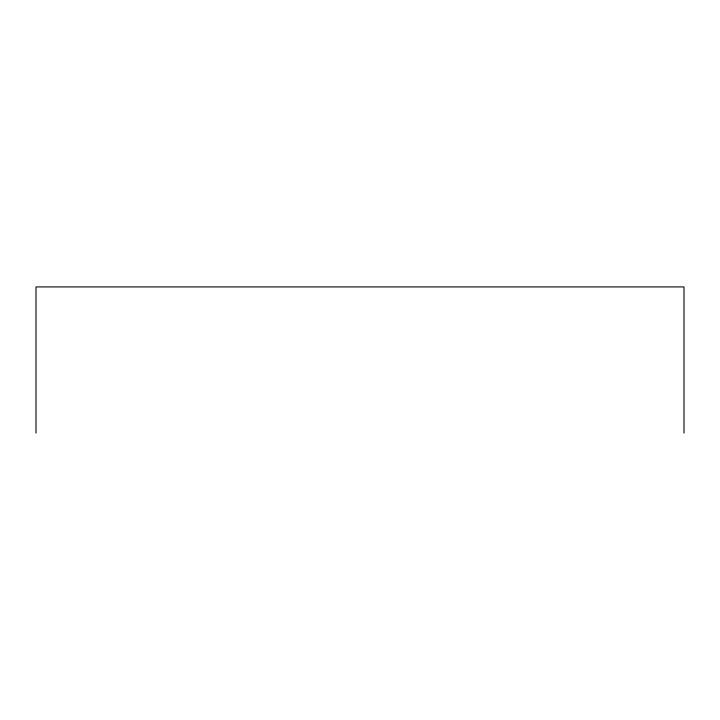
<?xml version="1.0" encoding="UTF-8"?>
<svg xmlns="http://www.w3.org/2000/svg" width="720" height="720" viewBox="0 0 720 720"><rect width="100%" height="100%" fill="white"/><g stroke="black" fill="none" stroke-linecap="round" stroke-linejoin="round"><path stroke-width="1.08" d="M684 433.08L684 286.92L36 286.92L36 433.08"/></g></svg>
